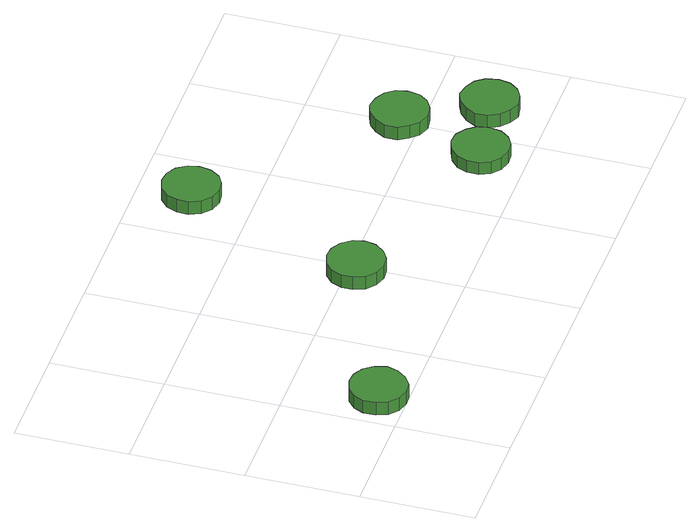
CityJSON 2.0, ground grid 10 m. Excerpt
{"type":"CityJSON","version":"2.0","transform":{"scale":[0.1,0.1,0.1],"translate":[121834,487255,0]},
"CityObjects":{
"tree1":{"type":"SolitaryVegetationObject","attributes":{"function":"something"},"geometry":[{"type":"MultiSurface","lod":"1","boundaries":[[[0,1,2,3,4,5,6,7,8,9,10,11,12,13,14]],[[15,16,17,18,19,20,21,22,23,24,25,26,27,28,29]],[[0,29,28,1]],[[1,28,27,2]],[[2,27,26,3]],[[3,26,25,4]],[[4,25,24,5]],[[5,24,23,6]],[[6,23,22,7]],[[7,22,21,8]],[[8,21,20,9]],[[9,20,19,10]],[[10,19,18,11]],[[11,18,17,12]],[[12,17,16,13]],[[13,16,15,14]],[[14,15,29,0]]]}]},
"tree2":{"type":"SolitaryVegetationObject","attributes":{"function":"something"},"geometry":[{"type":"MultiSurface","lod":"1","boundaries":[[[30,31,32,33,34,35,36,37,38,39,40,41,42,43,44]],[[45,46,47,48,49,50,51,52,53,54,55,56,57,58,59]],[[30,59,58,31]],[[31,58,57,32]],[[32,57,56,33]],[[33,56,55,34]],[[34,55,54,35]],[[35,54,53,36]],[[36,53,52,37]],[[37,52,51,38]],[[38,51,50,39]],[[39,50,49,40]],[[40,49,48,41]],[[41,48,47,42]],[[42,47,46,43]],[[43,46,45,44]],[[44,45,59,30]]]}]},
"tree3":{"type":"SolitaryVegetationObject","attributes":{"function":"something"},"geometry":[{"type":"MultiSurface","lod":"1","boundaries":[[[60,61,62,63,64,65,66,67,68,69,70,71,72,73,74]],[[75,76,77,78,79,80,81,82,83,84,85,86,87,88,89]],[[60,89,88,61]],[[61,88,87,62]],[[62,87,86,63]],[[63,86,85,64]],[[64,85,84,65]],[[65,84,83,66]],[[66,83,82,67]],[[67,82,81,68]],[[68,81,80,69]],[[69,80,79,70]],[[70,79,78,71]],[[71,78,77,72]],[[72,77,76,73]],[[73,76,75,74]],[[74,75,89,60]]]}]},
"tree4":{"type":"SolitaryVegetationObject","attributes":{"function":"something"},"geometry":[{"type":"MultiSurface","lod":"1","boundaries":[[[90,91,92,93,94,95,96,97,98,99,100,101,102,103,104]],[[105,106,107,108,109,110,111,112,113,114,115,116,117,118,119]],[[90,119,118,91]],[[91,118,117,92]],[[92,117,116,93]],[[93,116,115,94]],[[94,115,114,95]],[[95,114,113,96]],[[96,113,112,97]],[[97,112,111,98]],[[98,111,110,99]],[[99,110,109,100]],[[100,109,108,101]],[[101,108,107,102]],[[102,107,106,103]],[[103,106,105,104]],[[104,105,119,90]]]}]},
"tree5":{"type":"SolitaryVegetationObject","attributes":{"function":"something"},"geometry":[{"type":"MultiSurface","lod":"1","boundaries":[[[120,121,122,123,124,125,126,127,128,129,130,131,132,133,134]],[[135,136,137,138,139,140,141,142,143,144,145,146,147,148,149]],[[120,149,148,121]],[[121,148,147,122]],[[122,147,146,123]],[[123,146,145,124]],[[124,145,144,125]],[[125,144,143,126]],[[126,143,142,127]],[[127,142,141,128]],[[128,141,140,129]],[[129,140,139,130]],[[130,139,138,131]],[[131,138,137,132]],[[132,137,136,133]],[[133,136,135,134]],[[134,135,149,120]]]}]},
"tree6":{"type":"SolitaryVegetationObject","attributes":{"function":"something"},"geometry":[{"type":"MultiSurface","lod":"1","boundaries":[[[150,151,152,153,154,155,156,157,158,159,160,161,162,163,164]],[[165,166,167,168,169,170,171,172,173,174,175,176,177,178,179]],[[150,179,178,151]],[[151,178,177,152]],[[152,177,176,153]],[[153,176,175,154]],[[154,175,174,155]],[[155,174,173,156]],[[156,173,172,157]],[[157,172,171,158]],[[158,171,170,159]],[[159,170,169,160]],[[160,169,168,161]],[[161,168,167,162]],[[162,167,166,163]],[[163,166,165,164]],[[164,165,179,150]]]}]}
},
"vertices":[
[60,25,20],[57,36,20],[51,44,20],[42,49,20],[32,50,20],[22,47,20],[14,40,20],[10,31,20],[10,20,20],[14,10,20],[22,3,20],[32,0,20],[42,1,20],[51,7,20],[57,15,20],[57,15,7],[51,7,7],[42,1,7],[32,0,7],[22,3,7],[14,10,7],[10,20,7],[10,31,7],[14,40,7],[22,47,7],[32,50,7],[42,49,7],[51,44,7],[57,36,7],[60,25,7],
[219,93,20],[217,103,20],[210,112,20],[201,117,20],[191,118,20],[181,115,20],[173,108,20],[169,98,20],[169,88,20],[173,78,20],[181,71,20],[191,68,20],[201,69,20],[210,74,20],[217,83,20],[217,83,7],[210,74,7],[201,69,7],[191,68,7],[181,71,7],[173,78,7],[169,88,7],[169,98,7],[173,108,7],[181,115,7],[191,118,7],[201,117,7],[210,112,7],[217,103,7],[219,93,7],
[278,254,19],[276,264,19],[270,273,19],[261,278,19],[251,279,19],[241,276,19],[233,269,19],[229,259,19],[229,249,19],[233,239,19],[241,232,19],[251,229,19],[261,230,19],[270,235,19],[276,244,19],[276,244,6],[270,235,6],[261,230,6],[251,229,6],[241,232,6],[233,239,6],[229,249,6],[229,259,6],[233,269,6],[241,276,6],[251,279,6],[261,278,6],[270,273,6],[276,264,6],[278,254,6],
[399,40,19],[397,50,19],[391,58,19],[382,64,19],[372,65,19],[362,61,19],[354,54,19],[350,45,19],[350,34,19],[354,25,19],[362,18,19],[372,15,19],[382,16,19],[391,21,19],[397,29,19],[397,29,7],[391,21,7],[382,16,7],[372,15,7],[362,18,7],[354,25,7],[350,34,7],[350,45,7],[354,54,7],[362,61,7],[372,65,7],[382,64,7],[391,58,7],[397,50,7],[399,40,7],
[427,119,19],[425,129,19],[419,137,19],[410,142,19],[399,144,19],[389,140,19],[382,133,19],[377,124,19],[377,113,19],[382,104,19],[389,97,19],[399,93,19],[410,95,19],[419,100,19],[425,108,19],[425,108,6],[419,100,6],[410,95,6],[399,93,6],[389,97,6],[382,104,6],[377,113,6],[377,124,6],[382,133,6],[389,140,6],[399,144,6],[410,142,6],[419,137,6],[425,129,6],[427,119,6],
[464,51,19],[462,62,19],[456,70,19],[447,75,19],[436,77,19],[427,73,19],[419,66,19],[414,57,19],[414,46,19],[419,37,19],[427,30,19],[436,26,19],[447,28,19],[456,33,19],[462,41,19],[462,41,6],[456,33,6],[447,28,6],[436,26,6],[427,30,6],[419,37,6],[414,46,6],[414,57,6],[419,66,6],[427,73,6],[436,77,6],[447,75,6],[456,70,6],[462,62,6],[464,51,6]
]}
